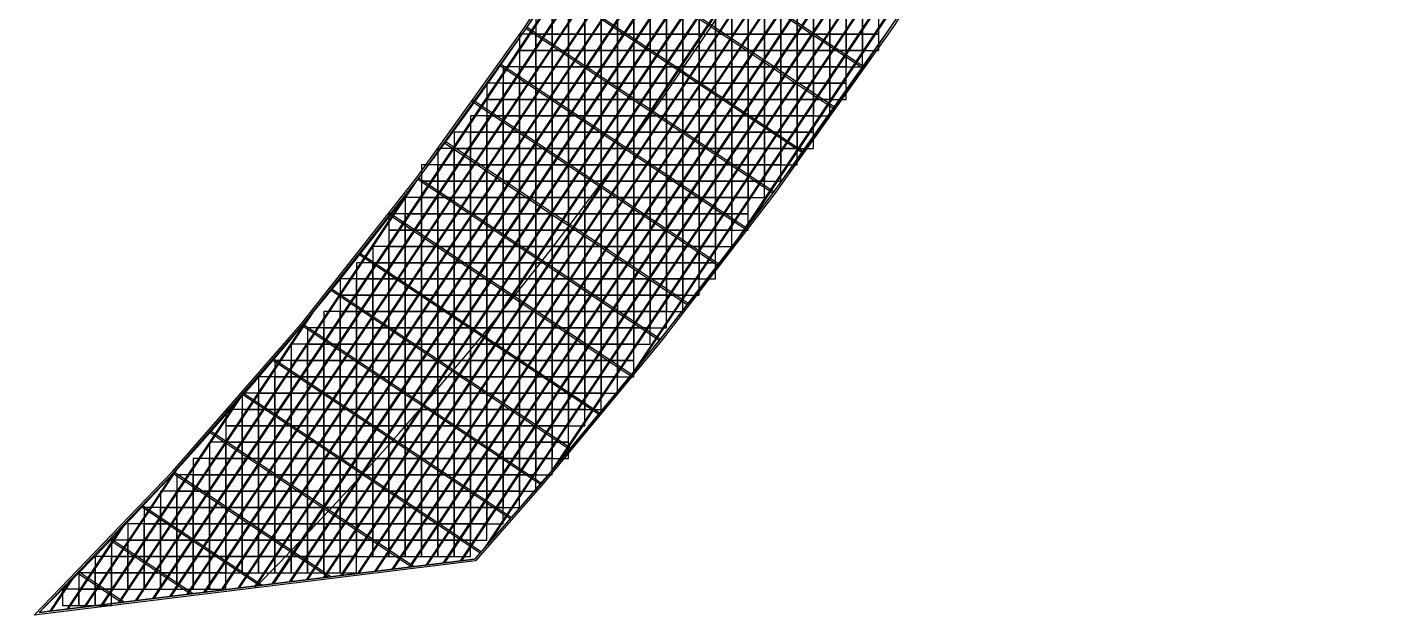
# Model space of a CAD drawing. Extents: x -31693 to 409283, y -98233 to 151957.
# Drawn here: x 99460 to 140801, y 6923 to 24936 of the extents above; entities that cross this region are included whole.
import ezdxf

# ---------------------------------------------------------------- set-up
doc = ezdxf.new("R2010")
doc.units = 0
doc.header["$LTSCALE"] = 1000
doc.header["$MEASUREMENT"] = 0
for name, color, linetype in [('500浮箱', 162, 'Continuous'), ('A-G-VISIBLE', 9, 'Continuous'), ('主龙骨', 4, 'Continuous'), ('边梁（14a槽钢', 3, 'Continuous'), ('龙骨', 10, 'Continuous')]:
    doc.layers.add(name, color=color, linetype=linetype)

# ---------------------------------------------------------------- blocks, each defined once
blk = doc.blocks.new('dasd')
at = {"layer": 'A-G-VISIBLE', "linetype": 'Continuous', "elevation": 0.95, "flags": 128}
blk.add_lwpolyline([(-132794.074, 42059.037), (-132780.745, 42060.67)], dxfattribs=at)
at = {"layer": 'A-G-VISIBLE', "linetype": 'Continuous'}
for centre, radius, start, end in [((-132879.454, 42145.346), 121.404, 314.68966, 338.95615), ((-132898.334, 42165.736), 157.69, 318.2193, 335.49083)]:
    blk.add_arc(centre, radius, start, end, dxfattribs=at)

msp = doc.modelspace()

# ---------------------------------------------------------------- linework, layer by layer
at = {"layer": '500浮箱', "elevation": 2850}
for points in [[(115045, 24716), (115545, 24716), (115545, 25216), (115045, 25216)], [(115545, 24716), (116045, 24716), (116045, 25216), (115545, 25216)], [(116045, 24716), (116545, 24716), (116545, 25216), (116045, 25216)], [(116545, 24716), (117045, 24716), (117045, 25216), (116545, 25216)], [(117045, 24716), (117545, 24716), (117545, 25216), (117045, 25216)], [(117545, 24716), (118045, 24716), (118045, 25216), (117545, 25216)], [(118045, 24716), (118545, 24716), (118545, 25216), (118045, 25216)], [(118545, 24716), (119045, 24716), (119045, 25216), (118545, 25216)], [(119045, 24716), (119545, 24716), (119545, 25216), (119045, 25216)], [(119545, 24716), (120045, 24716), (120045, 25216), (119545, 25216)], [(120045, 24716), (120545, 24716), (120545, 25216), (120045, 25216)], [(120545, 24716), (121045, 24716), (121045, 25216), (120545, 25216)], [(121045, 24716), (121545, 24716), (121545, 25216), (121045, 25216)], [(121545, 24716), (122045, 24716), (122045, 25216), (121545, 25216)], [(122045, 24716), (122545, 24716), (122545, 25216), (122045, 25216)], [(122545, 24716), (123045, 24716), (123045, 25216), (122545, 25216)], [(123045, 24716), (123545, 24716), (123545, 25216), (123045, 25216)], [(123545, 24716), (124045, 24716), (124045, 25216), (123545, 25216)], [(124045, 24716), (124545, 24716), (124545, 25216), (124045, 25216)], [(124545, 24716), (125045, 24716), (125045, 25216), (124545, 25216)], [(125045, 24716), (125545, 24716), (125545, 25216), (125045, 25216)], [(114545, 24216), (115045, 24216), (115045, 24716), (114545, 24716)], [(115045, 24216), (115545, 24216), (115545, 24716), (115045, 24716)], [(115545, 24216), (116045, 24216), (116045, 24716), (115545, 24716)], [(116045, 24216), (116545, 24216), (116545, 24716), (116045, 24716)], [(116545, 24216), (117045, 24216), (117045, 24716), (116545, 24716)], [(117045, 24216), (117545, 24216), (117545, 24716), (117045, 24716)], [(117545, 24216), (118045, 24216), (118045, 24716), (117545, 24716)], [(118045, 24216), (118545, 24216), (118545, 24716), (118045, 24716)], [(118545, 24216), (119045, 24216), (119045, 24716), (118545, 24716)], [(119045, 24216), (119545, 24216), (119545, 24716), (119045, 24716)], [(119545, 24216), (120045, 24216), (120045, 24716), (119545, 24716)], [(120045, 24216), (120545, 24216), (120545, 24716), (120045, 24716)], [(120545, 24216), (121045, 24216), (121045, 24716), (120545, 24716)], [(121045, 24216), (121545, 24216), (121545, 24716), (121045, 24716)], [(121545, 24216), (122045, 24216), (122045, 24716), (121545, 24716)], [(122045, 24216), (122545, 24216), (122545, 24716), (122045, 24716)], [(122545, 24216), (123045, 24216), (123045, 24716), (122545, 24716)], [(123045, 24216), (123545, 24216), (123545, 24716), (123045, 24716)], [(123545, 24216), (124045, 24216), (124045, 24716), (123545, 24716)], [(124045, 24216), (124545, 24216), (124545, 24716), (124045, 24716)], [(124545, 24216), (125045, 24216), (125045, 24716), (124545, 24716)], [(125045, 24216), (125545, 24216), (125545, 24716), (125045, 24716)], [(114545, 23716), (115045, 23716), (115045, 24216), (114545, 24216)], [(115045, 23716), (115545, 23716), (115545, 24216), (115045, 24216)], [(115545, 23716), (116045, 23716), (116045, 24216), (115545, 24216)], [(116045, 23716), (116545, 23716), (116545, 24216), (116045, 24216)], [(116545, 23716), (117045, 23716), (117045, 24216), (116545, 24216)], [(117045, 23716), (117545, 23716), (117545, 24216), (117045, 24216)], [(117545, 23716), (118045, 23716), (118045, 24216), (117545, 24216)], [(118045, 23716), (118545, 23716), (118545, 24216), (118045, 24216)], [(118545, 23716), (119045, 23716), (119045, 24216), (118545, 24216)], [(119045, 23716), (119545, 23716), (119545, 24216), (119045, 24216)], [(119545, 23716), (120045, 23716), (120045, 24216), (119545, 24216)], [(120045, 23716), (120545, 23716), (120545, 24216), (120045, 24216)], [(120545, 23716), (121045, 23716), (121045, 24216), (120545, 24216)], [(121045, 23716), (121545, 23716), (121545, 24216), (121045, 24216)], [(121545, 23716), (122045, 23716), (122045, 24216), (121545, 24216)], [(122045, 23716), (122545, 23716), (122545, 24216), (122045, 24216)], [(122545, 23716), (123045, 23716), (123045, 24216), (122545, 24216)], [(123045, 23716), (123545, 23716), (123545, 24216), (123045, 24216)], [(123545, 23716), (124045, 23716), (124045, 24216), (123545, 24216)], [(124045, 23716), (124545, 23716), (124545, 24216), (124045, 24216)], [(124545, 23716), (125045, 23716), (125045, 24216), (124545, 24216)], [(114045, 23216), (114545, 23216), (114545, 23716), (114045, 23716)], [(114545, 23216), (115045, 23216), (115045, 23716), (114545, 23716)], [(115045, 23216), (115545, 23216), (115545, 23716), (115045, 23716)], [(115545, 23216), (116045, 23216), (116045, 23716), (115545, 23716)], [(116045, 23216), (116545, 23216), (116545, 23716), (116045, 23716)], [(116545, 23216), (117045, 23216), (117045, 23716), (116545, 23716)], [(117045, 23216), (117545, 23216), (117545, 23716), (117045, 23716)], [(117545, 23216), (118045, 23216), (118045, 23716), (117545, 23716)], [(118045, 23216), (118545, 23216), (118545, 23716), (118045, 23716)], [(118545, 23216), (119045, 23216), (119045, 23716), (118545, 23716)], [(119045, 23216), (119545, 23216), (119545, 23716), (119045, 23716)], [(119545, 23216), (120045, 23216), (120045, 23716), (119545, 23716)], [(120045, 23216), (120545, 23216), (120545, 23716), (120045, 23716)], [(120545, 23216), (121045, 23216), (121045, 23716), (120545, 23716)], [(121045, 23216), (121545, 23216), (121545, 23716), (121045, 23716)], [(121545, 23216), (122045, 23216), (122045, 23716), (121545, 23716)], [(122045, 23216), (122545, 23216), (122545, 23716), (122045, 23716)], [(122545, 23216), (123045, 23216), (123045, 23716), (122545, 23716)], [(123045, 23216), (123545, 23216), (123545, 23716), (123045, 23716)], [(123545, 23216), (124045, 23216), (124045, 23716), (123545, 23716)], [(124045, 23216), (124545, 23216), (124545, 23716), (124045, 23716)], [(113545, 22716), (114045, 22716), (114045, 23216), (113545, 23216)], [(114045, 22716), (114545, 22716), (114545, 23216), (114045, 23216)], [(114545, 22716), (115045, 22716), (115045, 23216), (114545, 23216)], [(115045, 22716), (115545, 22716), (115545, 23216), (115045, 23216)], [(115545, 22716), (116045, 22716), (116045, 23216), (115545, 23216)], [(116045, 22716), (116545, 22716), (116545, 23216), (116045, 23216)], [(116545, 22716), (117045, 22716), (117045, 23216), (116545, 23216)], [(117045, 22716), (117545, 22716), (117545, 23216), (117045, 23216)], [(117545, 22716), (118045, 22716), (118045, 23216), (117545, 23216)], [(118045, 22716), (118545, 22716), (118545, 23216), (118045, 23216)], [(118545, 22716), (119045, 22716), (119045, 23216), (118545, 23216)], [(119045, 22716), (119545, 22716), (119545, 23216), (119045, 23216)], [(119545, 22716), (120045, 22716), (120045, 23216), (119545, 23216)], [(120045, 22716), (120545, 22716), (120545, 23216), (120045, 23216)], [(120545, 22716), (121045, 22716), (121045, 23216), (120545, 23216)], [(121045, 22716), (121545, 22716), (121545, 23216), (121045, 23216)], [(121545, 22716), (122045, 22716), (122045, 23216), (121545, 23216)], [(122045, 22716), (122545, 22716), (122545, 23216), (122045, 23216)], [(122545, 22716), (123045, 22716), (123045, 23216), (122545, 23216)], [(123045, 22716), (123545, 22716), (123545, 23216), (123045, 23216)], [(123545, 22716), (124045, 22716), (124045, 23216), (123545, 23216)], [(124045, 22716), (124545, 22716), (124545, 23216), (124045, 23216)], [(113545, 22216), (114045, 22216), (114045, 22716), (113545, 22716)], [(114045, 22216), (114545, 22216), (114545, 22716), (114045, 22716)], [(114545, 22216), (115045, 22216), (115045, 22716), (114545, 22716)], [(115045, 22216), (115545, 22216), (115545, 22716), (115045, 22716)], [(115545, 22216), (116045, 22216), (116045, 22716), (115545, 22716)], [(116045, 22216), (116545, 22216), (116545, 22716), (116045, 22716)], [(116545, 22216), (117045, 22216), (117045, 22716), (116545, 22716)], [(117045, 22216), (117545, 22216), (117545, 22716), (117045, 22716)], [(117545, 22216), (118045, 22216), (118045, 22716), (117545, 22716)], [(118045, 22216), (118545, 22216), (118545, 22716), (118045, 22716)], [(118545, 22216), (119045, 22216), (119045, 22716), (118545, 22716)], [(119045, 22216), (119545, 22216), (119545, 22716), (119045, 22716)], [(119545, 22216), (120045, 22216), (120045, 22716), (119545, 22716)], [(120045, 22216), (120545, 22216), (120545, 22716), (120045, 22716)], [(120545, 22216), (121045, 22216), (121045, 22716), (120545, 22716)], [(121045, 22216), (121545, 22216), (121545, 22716), (121045, 22716)], [(121545, 22216), (122045, 22216), (122045, 22716), (121545, 22716)], [(122045, 22216), (122545, 22216), (122545, 22716), (122045, 22716)], [(122545, 22216), (123045, 22216), (123045, 22716), (122545, 22716)], [(123045, 22216), (123545, 22216), (123545, 22716), (123045, 22716)], [(123545, 22216), (124045, 22216), (124045, 22716), (123545, 22716)], [(113045, 21716), (113545, 21716), (113545, 22216), (113045, 22216)], [(113545, 21716), (114045, 21716), (114045, 22216), (113545, 22216)], [(114045, 21716), (114545, 21716), (114545, 22216), (114045, 22216)], [(114545, 21716), (115045, 21716), (115045, 22216), (114545, 22216)], [(115045, 21716), (115545, 21716), (115545, 22216), (115045, 22216)], [(115545, 21716), (116045, 21716), (116045, 22216), (115545, 22216)], [(116045, 21716), (116545, 21716), (116545, 22216), (116045, 22216)], [(116545, 21716), (117045, 21716), (117045, 22216), (116545, 22216)], [(117045, 21716), (117545, 21716), (117545, 22216), (117045, 22216)], [(117545, 21716), (118045, 21716), (118045, 22216), (117545, 22216)], [(118045, 21716), (118545, 21716), (118545, 22216), (118045, 22216)], [(118545, 21716), (119045, 21716), (119045, 22216), (118545, 22216)], [(119045, 21716), (119545, 21716), (119545, 22216), (119045, 22216)], [(119545, 21716), (120045, 21716), (120045, 22216), (119545, 22216)], [(120045, 21716), (120545, 21716), (120545, 22216), (120045, 22216)], [(120545, 21716), (121045, 21716), (121045, 22216), (120545, 22216)], [(121045, 21716), (121545, 21716), (121545, 22216), (121045, 22216)], [(121545, 21716), (122045, 21716), (122045, 22216), (121545, 22216)], [(122045, 21716), (122545, 21716), (122545, 22216), (122045, 22216)], [(122545, 21716), (123045, 21716), (123045, 22216), (122545, 22216)], [(123045, 21716), (123545, 21716), (123545, 22216), (123045, 22216)], [(112545, 21216), (113045, 21216), (113045, 21716), (112545, 21716)], [(113045, 21216), (113545, 21216), (113545, 21716), (113045, 21716)], [(113545, 21216), (114045, 21216), (114045, 21716), (113545, 21716)], [(114045, 21216), (114545, 21216), (114545, 21716), (114045, 21716)], [(114545, 21216), (115045, 21216), (115045, 21716), (114545, 21716)], [(115045, 21216), (115545, 21216), (115545, 21716), (115045, 21716)], [(115545, 21216), (116045, 21216), (116045, 21716), (115545, 21716)], [(116045, 21216), (116545, 21216), (116545, 21716), (116045, 21716)], [(116545, 21216), (117045, 21216), (117045, 21716), (116545, 21716)], [(117045, 21216), (117545, 21216), (117545, 21716), (117045, 21716)], [(117545, 21216), (118045, 21216), (118045, 21716), (117545, 21716)], [(118045, 21216), (118545, 21216), (118545, 21716), (118045, 21716)], [(118545, 21216), (119045, 21216), (119045, 21716), (118545, 21716)], [(119045, 21216), (119545, 21216), (119545, 21716), (119045, 21716)], [(119545, 21216), (120045, 21216), (120045, 21716), (119545, 21716)], [(120045, 21216), (120545, 21216), (120545, 21716), (120045, 21716)], [(120545, 21216), (121045, 21216), (121045, 21716), (120545, 21716)], [(121045, 21216), (121545, 21216), (121545, 21716), (121045, 21716)], [(121545, 21216), (122045, 21216), (122045, 21716), (121545, 21716)], [(122045, 21216), (122545, 21216), (122545, 21716), (122045, 21716)], [(122545, 21216), (123045, 21216), (123045, 21716), (122545, 21716)], [(123045, 21216), (123545, 21216), (123545, 21716), (123045, 21716)], [(112045, 20716), (112545, 20716), (112545, 21216), (112045, 21216)], [(112545, 20716), (113045, 20716), (113045, 21216), (112545, 21216)], [(113045, 20716), (113545, 20716), (113545, 21216), (113045, 21216)], [(113545, 20716), (114045, 20716), (114045, 21216), (113545, 21216)], [(114045, 20716), (114545, 20716), (114545, 21216), (114045, 21216)], [(114545, 20716), (115045, 20716), (115045, 21216), (114545, 21216)], [(115045, 20716), (115545, 20716), (115545, 21216), (115045, 21216)], [(115545, 20716), (116045, 20716), (116045, 21216), (115545, 21216)], [(116045, 20716), (116545, 20716), (116545, 21216), (116045, 21216)], [(116545, 20716), (117045, 20716), (117045, 21216), (116545, 21216)], [(117045, 20716), (117545, 20716), (117545, 21216), (117045, 21216)], [(117545, 20716), (118045, 20716), (118045, 21216), (117545, 21216)], [(118045, 20716), (118545, 20716), (118545, 21216), (118045, 21216)], [(118545, 20716), (119045, 20716), (119045, 21216), (118545, 21216)], [(119045, 20716), (119545, 20716), (119545, 21216), (119045, 21216)], [(119545, 20716), (120045, 20716), (120045, 21216), (119545, 21216)], [(120045, 20716), (120545, 20716), (120545, 21216), (120045, 21216)], [(120545, 20716), (121045, 20716), (121045, 21216), (120545, 21216)], [(121045, 20716), (121545, 20716), (121545, 21216), (121045, 21216)], [(121545, 20716), (122045, 20716), (122045, 21216), (121545, 21216)], [(122045, 20716), (122545, 20716), (122545, 21216), (122045, 21216)], [(122545, 20716), (123045, 20716), (123045, 21216), (122545, 21216)], [(111545, 20216), (112045, 20216), (112045, 20716), (111545, 20716)], [(112045, 20216), (112545, 20216), (112545, 20716), (112045, 20716)], [(112545, 20216), (113045, 20216), (113045, 20716), (112545, 20716)], [(113045, 20216), (113545, 20216), (113545, 20716), (113045, 20716)], [(113545, 20216), (114045, 20216), (114045, 20716), (113545, 20716)], [(114045, 20216), (114545, 20216), (114545, 20716), (114045, 20716)], [(114545, 20216), (115045, 20216), (115045, 20716), (114545, 20716)], [(115045, 20216), (115545, 20216), (115545, 20716), (115045, 20716)], [(115545, 20216), (116045, 20216), (116045, 20716), (115545, 20716)], [(116045, 20216), (116545, 20216), (116545, 20716), (116045, 20716)], [(116545, 20216), (117045, 20216), (117045, 20716), (116545, 20716)], [(117045, 20216), (117545, 20216), (117545, 20716), (117045, 20716)], [(117545, 20216), (118045, 20216), (118045, 20716), (117545, 20716)], [(118045, 20216), (118545, 20216), (118545, 20716), (118045, 20716)], [(118545, 20216), (119045, 20216), (119045, 20716), (118545, 20716)], [(119045, 20216), (119545, 20216), (119545, 20716), (119045, 20716)], [(119545, 20216), (120045, 20216), (120045, 20716), (119545, 20716)], [(120045, 20216), (120545, 20216), (120545, 20716), (120045, 20716)], [(120545, 20216), (121045, 20216), (121045, 20716), (120545, 20716)], [(121045, 20216), (121545, 20216), (121545, 20716), (121045, 20716)], [(121545, 20216), (122045, 20216), (122045, 20716), (121545, 20716)], [(122045, 20216), (122545, 20216), (122545, 20716), (122045, 20716)], [(111545, 19716), (112045, 19716), (112045, 20216), (111545, 20216)], [(112045, 19716), (112545, 19716), (112545, 20216), (112045, 20216)], [(112545, 19716), (113045, 19716), (113045, 20216), (112545, 20216)], [(113045, 19716), (113545, 19716), (113545, 20216), (113045, 20216)], [(113545, 19716), (114045, 19716), (114045, 20216), (113545, 20216)], [(114045, 19716), (114545, 19716), (114545, 20216), (114045, 20216)], [(114545, 19716), (115045, 19716), (115045, 20216), (114545, 20216)], [(115045, 19716), (115545, 19716), (115545, 20216), (115045, 20216)], [(115545, 19716), (116045, 19716), (116045, 20216), (115545, 20216)], [(116045, 19716), (116545, 19716), (116545, 20216), (116045, 20216)], [(116545, 19716), (117045, 19716), (117045, 20216), (116545, 20216)], [(117045, 19716), (117545, 19716), (117545, 20216), (117045, 20216)], [(117545, 19716), (118045, 19716), (118045, 20216), (117545, 20216)], [(118045, 19716), (118545, 19716), (118545, 20216), (118045, 20216)], [(118545, 19716), (119045, 19716), (119045, 20216), (118545, 20216)], [(119045, 19716), (119545, 19716), (119545, 20216), (119045, 20216)], [(119545, 19716), (120045, 19716), (120045, 20216), (119545, 20216)], [(120045, 19716), (120545, 19716), (120545, 20216), (120045, 20216)], [(120545, 19716), (121045, 19716), (121045, 20216), (120545, 20216)], [(121045, 19716), (121545, 19716), (121545, 20216), (121045, 20216)], [(121545, 19716), (122045, 19716), (122045, 20216), (121545, 20216)], [(111045, 19216), (111545, 19216), (111545, 19716), (111045, 19716)], [(111545, 19216), (112045, 19216), (112045, 19716), (111545, 19716)], [(112045, 19216), (112545, 19216), (112545, 19716), (112045, 19716)], [(112545, 19216), (113045, 19216), (113045, 19716), (112545, 19716)], [(113045, 19216), (113545, 19216), (113545, 19716), (113045, 19716)], [(113545, 19216), (114045, 19216), (114045, 19716), (113545, 19716)], [(114045, 19216), (114545, 19216), (114545, 19716), (114045, 19716)], [(114545, 19216), (115045, 19216), (115045, 19716), (114545, 19716)], [(115045, 19216), (115545, 19216), (115545, 19716), (115045, 19716)], [(115545, 19216), (116045, 19216), (116045, 19716), (115545, 19716)], [(116045, 19216), (116545, 19216), (116545, 19716), (116045, 19716)], [(116545, 19216), (117045, 19216), (117045, 19716), (116545, 19716)], [(117045, 19216), (117545, 19216), (117545, 19716), (117045, 19716)], [(117545, 19216), (118045, 19216), (118045, 19716), (117545, 19716)], [(118045, 19216), (118545, 19216), (118545, 19716), (118045, 19716)], [(118545, 19216), (119045, 19216), (119045, 19716), (118545, 19716)], [(119045, 19216), (119545, 19216), (119545, 19716), (119045, 19716)], [(119545, 19216), (120045, 19216), (120045, 19716), (119545, 19716)], [(120045, 19216), (120545, 19216), (120545, 19716), (120045, 19716)], [(120545, 19216), (121045, 19216), (121045, 19716), (120545, 19716)], [(121045, 19216), (121545, 19216), (121545, 19716), (121045, 19716)], [(110545, 18716), (111045, 18716), (111045, 19216), (110545, 19216)], [(111045, 18716), (111545, 18716), (111545, 19216), (111045, 19216)], [(111545, 18716), (112045, 18716), (112045, 19216), (111545, 19216)], [(112045, 18716), (112545, 18716), (112545, 19216), (112045, 19216)], [(112545, 18716), (113045, 18716), (113045, 19216), (112545, 19216)], [(113045, 18716), (113545, 18716), (113545, 19216), (113045, 19216)], [(113545, 18716), (114045, 18716), (114045, 19216), (113545, 19216)], [(114045, 18716), (114545, 18716), (114545, 19216), (114045, 19216)], [(114545, 18716), (115045, 18716), (115045, 19216), (114545, 19216)], [(115045, 18716), (115545, 18716), (115545, 19216), (115045, 19216)], [(115545, 18716), (116045, 18716), (116045, 19216), (115545, 19216)], [(116045, 18716), (116545, 18716), (116545, 19216), (116045, 19216)], [(116545, 18716), (117045, 18716), (117045, 19216), (116545, 19216)], [(117045, 18716), (117545, 18716), (117545, 19216), (117045, 19216)], [(117545, 18716), (118045, 18716), (118045, 19216), (117545, 19216)], [(118045, 18716), (118545, 18716), (118545, 19216), (118045, 19216)], [(118545, 18716), (119045, 18716), (119045, 19216), (118545, 19216)], [(119045, 18716), (119545, 18716), (119545, 19216), (119045, 19216)], [(119545, 18716), (120045, 18716), (120045, 19216), (119545, 19216)], [(120045, 18716), (120545, 18716), (120545, 19216), (120045, 19216)], [(120545, 18716), (121045, 18716), (121045, 19216), (120545, 19216)], [(121045, 18716), (121545, 18716), (121545, 19216), (121045, 19216)], [(110545, 18216), (111045, 18216), (111045, 18716), (110545, 18716)], [(111045, 18216), (111545, 18216), (111545, 18716), (111045, 18716)], [(111545, 18216), (112045, 18216), (112045, 18716), (111545, 18716)], [(112045, 18216), (112545, 18216), (112545, 18716), (112045, 18716)], [(112545, 18216), (113045, 18216), (113045, 18716), (112545, 18716)], [(113045, 18216), (113545, 18216), (113545, 18716), (113045, 18716)], [(113545, 18216), (114045, 18216), (114045, 18716), (113545, 18716)], [(114045, 18216), (114545, 18216), (114545, 18716), (114045, 18716)], [(114545, 18216), (115045, 18216), (115045, 18716), (114545, 18716)], [(115045, 18216), (115545, 18216), (115545, 18716), (115045, 18716)], [(115545, 18216), (116045, 18216), (116045, 18716), (115545, 18716)], [(116045, 18216), (116545, 18216), (116545, 18716), (116045, 18716)], [(116545, 18216), (117045, 18216), (117045, 18716), (116545, 18716)], [(117045, 18216), (117545, 18216), (117545, 18716), (117045, 18716)], [(117545, 18216), (118045, 18216), (118045, 18716), (117545, 18716)], [(118045, 18216), (118545, 18216), (118545, 18716), (118045, 18716)], [(118545, 18216), (119045, 18216), (119045, 18716), (118545, 18716)], [(119045, 18216), (119545, 18216), (119545, 18716), (119045, 18716)], [(119545, 18216), (120045, 18216), (120045, 18716), (119545, 18716)], [(120045, 18216), (120545, 18216), (120545, 18716), (120045, 18716)], [(120545, 18216), (121045, 18216), (121045, 18716), (120545, 18716)], [(110045, 17716), (110545, 17716), (110545, 18216), (110045, 18216)], [(110545, 17716), (111045, 17716), (111045, 18216), (110545, 18216)], [(111045, 17716), (111545, 17716), (111545, 18216), (111045, 18216)], [(111545, 17716), (112045, 17716), (112045, 18216), (111545, 18216)], [(112045, 17716), (112545, 17716), (112545, 18216), (112045, 18216)], [(112545, 17716), (113045, 17716), (113045, 18216), (112545, 18216)], [(113045, 17716), (113545, 17716), (113545, 18216), (113045, 18216)], [(113545, 17716), (114045, 17716), (114045, 18216), (113545, 18216)], [(114045, 17716), (114545, 17716), (114545, 18216), (114045, 18216)], [(114545, 17716), (115045, 17716), (115045, 18216), (114545, 18216)], [(115045, 17716), (115545, 17716), (115545, 18216), (115045, 18216)], [(115545, 17716), (116045, 17716), (116045, 18216), (115545, 18216)], [(116045, 17716), (116545, 17716), (116545, 18216), (116045, 18216)], [(116545, 17716), (117045, 17716), (117045, 18216), (116545, 18216)], [(117045, 17716), (117545, 17716), (117545, 18216), (117045, 18216)], [(117545, 17716), (118045, 17716), (118045, 18216), (117545, 18216)], [(118045, 17716), (118545, 17716), (118545, 18216), (118045, 18216)], [(118545, 17716), (119045, 17716), (119045, 18216), (118545, 18216)], [(119045, 17716), (119545, 17716), (119545, 18216), (119045, 18216)], [(119545, 17716), (120045, 17716), (120045, 18216), (119545, 18216)], [(120045, 17716), (120545, 17716), (120545, 18216), (120045, 18216)], [(109545, 17216), (110045, 17216), (110045, 17716), (109545, 17716)], [(110045, 17216), (110545, 17216), (110545, 17716), (110045, 17716)], [(110545, 17216), (111045, 17216), (111045, 17716), (110545, 17716)], [(111045, 17216), (111545, 17216), (111545, 17716), (111045, 17716)], [(111545, 17216), (112045, 17216), (112045, 17716), (111545, 17716)], [(112045, 17216), (112545, 17216), (112545, 17716), (112045, 17716)], [(112545, 17216), (113045, 17216), (113045, 17716), (112545, 17716)], [(113045, 17216), (113545, 17216), (113545, 17716), (113045, 17716)], [(113545, 17216), (114045, 17216), (114045, 17716), (113545, 17716)], [(114045, 17216), (114545, 17216), (114545, 17716), (114045, 17716)], [(114545, 17216), (115045, 17216), (115045, 17716), (114545, 17716)], [(115045, 17216), (115545, 17216), (115545, 17716), (115045, 17716)], [(115545, 17216), (116045, 17216), (116045, 17716), (115545, 17716)], [(116045, 17216), (116545, 17216), (116545, 17716), (116045, 17716)], [(116545, 17216), (117045, 17216), (117045, 17716), (116545, 17716)], [(117045, 17216), (117545, 17216), (117545, 17716), (117045, 17716)], [(117545, 17216), (118045, 17216), (118045, 17716), (117545, 17716)], [(118045, 17216), (118545, 17216), (118545, 17716), (118045, 17716)], [(118545, 17216), (119045, 17216), (119045, 17716), (118545, 17716)], [(119045, 17216), (119545, 17216), (119545, 17716), (119045, 17716)], [(119545, 17216), (120045, 17216), (120045, 17716), (119545, 17716)], [(120045, 17216), (120545, 17216), (120545, 17716), (120045, 17716)], [(109045, 16716), (109545, 16716), (109545, 17216), (109045, 17216)], [(109545, 16716), (110045, 16716), (110045, 17216), (109545, 17216)], [(110045, 16716), (110545, 16716), (110545, 17216), (110045, 17216)], [(110545, 16716), (111045, 16716), (111045, 17216), (110545, 17216)], [(111045, 16716), (111545, 16716), (111545, 17216), (111045, 17216)], [(111545, 16716), (112045, 16716), (112045, 17216), (111545, 17216)], [(112045, 16716), (112545, 16716), (112545, 17216), (112045, 17216)], [(112545, 16716), (113045, 16716), (113045, 17216), (112545, 17216)], [(113045, 16716), (113545, 16716), (113545, 17216), (113045, 17216)], [(113545, 16716), (114045, 16716), (114045, 17216), (113545, 17216)], [(114045, 16716), (114545, 16716), (114545, 17216), (114045, 17216)], [(114545, 16716), (115045, 16716), (115045, 17216), (114545, 17216)], [(115045, 16716), (115545, 16716), (115545, 17216), (115045, 17216)], [(115545, 16716), (116045, 16716), (116045, 17216), (115545, 17216)], [(116045, 16716), (116545, 16716), (116545, 17216), (116045, 17216)], [(116545, 16716), (117045, 16716), (117045, 17216), (116545, 17216)], [(117045, 16716), (117545, 16716), (117545, 17216), (117045, 17216)], [(117545, 16716), (118045, 16716), (118045, 17216), (117545, 17216)], [(118045, 16716), (118545, 16716), (118545, 17216), (118045, 17216)], [(118545, 16716), (119045, 16716), (119045, 17216), (118545, 17216)], [(119045, 16716), (119545, 16716), (119545, 17216), (119045, 17216)], [(119545, 16716), (120045, 16716), (120045, 17216), (119545, 17216)], [(109045, 16216), (109545, 16216), (109545, 16716), (109045, 16716)], [(109545, 16216), (110045, 16216), (110045, 16716), (109545, 16716)], [(110045, 16216), (110545, 16216), (110545, 16716), (110045, 16716)], [(110545, 16216), (111045, 16216), (111045, 16716), (110545, 16716)], [(111045, 16216), (111545, 16216), (111545, 16716), (111045, 16716)], [(111545, 16216), (112045, 16216), (112045, 16716), (111545, 16716)], [(112045, 16216), (112545, 16216), (112545, 16716), (112045, 16716)], [(112545, 16216), (113045, 16216), (113045, 16716), (112545, 16716)], [(113045, 16216), (113545, 16216), (113545, 16716), (113045, 16716)], [(113545, 16216), (114045, 16216), (114045, 16716), (113545, 16716)], [(114045, 16216), (114545, 16216), (114545, 16716), (114045, 16716)], [(114545, 16216), (115045, 16216), (115045, 16716), (114545, 16716)], [(115045, 16216), (115545, 16216), (115545, 16716), (115045, 16716)], [(115545, 16216), (116045, 16216), (116045, 16716), (115545, 16716)], [(116045, 16216), (116545, 16216), (116545, 16716), (116045, 16716)], [(116545, 16216), (117045, 16216), (117045, 16716), (116545, 16716)], [(117045, 16216), (117545, 16216), (117545, 16716), (117045, 16716)], [(117545, 16216), (118045, 16216), (118045, 16716), (117545, 16716)], [(118045, 16216), (118545, 16216), (118545, 16716), (118045, 16716)], [(118545, 16216), (119045, 16216), (119045, 16716), (118545, 16716)], [(119045, 16216), (119545, 16216), (119545, 16716), (119045, 16716)], [(108545, 15716), (109045, 15716), (109045, 16216), (108545, 16216)], [(109045, 15716), (109545, 15716), (109545, 16216), (109045, 16216)], [(109545, 15716), (110045, 15716), (110045, 16216), (109545, 16216)], [(110045, 15716), (110545, 15716), (110545, 16216), (110045, 16216)], [(110545, 15716), (111045, 15716), (111045, 16216), (110545, 16216)], [(111045, 15716), (111545, 15716), (111545, 16216), (111045, 16216)], [(111545, 15716), (112045, 15716), (112045, 16216), (111545, 16216)], [(112045, 15716), (112545, 15716), (112545, 16216), (112045, 16216)], [(112545, 15716), (113045, 15716), (113045, 16216), (112545, 16216)], [(113045, 15716), (113545, 15716), (113545, 16216), (113045, 16216)], [(113545, 15716), (114045, 15716), (114045, 16216), (113545, 16216)], [(114045, 15716), (114545, 15716), (114545, 16216), (114045, 16216)], [(114545, 15716), (115045, 15716), (115045, 16216), (114545, 16216)], [(115045, 15716), (115545, 15716), (115545, 16216), (115045, 16216)], [(115545, 15716), (116045, 15716), (116045, 16216), (115545, 16216)], [(116045, 15716), (116545, 15716), (116545, 16216), (116045, 16216)], [(116545, 15716), (117045, 15716), (117045, 16216), (116545, 16216)], [(117045, 15716), (117545, 15716), (117545, 16216), (117045, 16216)], [(117545, 15716), (118045, 15716), (118045, 16216), (117545, 16216)], [(118045, 15716), (118545, 15716), (118545, 16216), (118045, 16216)], [(118545, 15716), (119045, 15716), (119045, 16216), (118545, 16216)], [(108045, 15216), (108545, 15216), (108545, 15716), (108045, 15716)], [(108545, 15216), (109045, 15216), (109045, 15716), (108545, 15716)], [(109045, 15216), (109545, 15216), (109545, 15716), (109045, 15716)], [(109545, 15216), (110045, 15216), (110045, 15716), (109545, 15716)], [(110045, 15216), (110545, 15216), (110545, 15716), (110045, 15716)], [(110545, 15216), (111045, 15216), (111045, 15716), (110545, 15716)], [(111045, 15216), (111545, 15216), (111545, 15716), (111045, 15716)], [(111545, 15216), (112045, 15216), (112045, 15716), (111545, 15716)], [(112045, 15216), (112545, 15216), (112545, 15716), (112045, 15716)], [(112545, 15216), (113045, 15216), (113045, 15716), (112545, 15716)], [(113045, 15216), (113545, 15216), (113545, 15716), (113045, 15716)], [(113545, 15216), (114045, 15216), (114045, 15716), (113545, 15716)], [(114045, 15216), (114545, 15216), (114545, 15716), (114045, 15716)], [(114545, 15216), (115045, 15216), (115045, 15716), (114545, 15716)], [(115045, 15216), (115545, 15216), (115545, 15716), (115045, 15716)], [(115545, 15216), (116045, 15216), (116045, 15716), (115545, 15716)], [(116045, 15216), (116545, 15216), (116545, 15716), (116045, 15716)], [(116545, 15216), (117045, 15216), (117045, 15716), (116545, 15716)], [(117045, 15216), (117545, 15216), (117545, 15716), (117045, 15716)], [(117545, 15216), (118045, 15216), (118045, 15716), (117545, 15716)], [(118045, 15216), (118545, 15216), (118545, 15716), (118045, 15716)], [(107545, 14716), (108045, 14716), (108045, 15216), (107545, 15216)], [(108045, 14716), (108545, 14716), (108545, 15216), (108045, 15216)], [(108545, 14716), (109045, 14716), (109045, 15216), (108545, 15216)], [(109045, 14716), (109545, 14716), (109545, 15216), (109045, 15216)], [(109545, 14716), (110045, 14716), (110045, 15216), (109545, 15216)], [(110045, 14716), (110545, 14716), (110545, 15216), (110045, 15216)], [(110545, 14716), (111045, 14716), (111045, 15216), (110545, 15216)], [(111045, 14716), (111545, 14716), (111545, 15216), (111045, 15216)], [(111545, 14716), (112045, 14716), (112045, 15216), (111545, 15216)], [(112045, 14716), (112545, 14716), (112545, 15216), (112045, 15216)], [(112545, 14716), (113045, 14716), (113045, 15216), (112545, 15216)], [(113045, 14716), (113545, 14716), (113545, 15216), (113045, 15216)], [(113545, 14716), (114045, 14716), (114045, 15216), (113545, 15216)], [(114045, 14716), (114545, 14716), (114545, 15216), (114045, 15216)], [(114545, 14716), (115045, 14716), (115045, 15216), (114545, 15216)], [(115045, 14716), (115545, 14716), (115545, 15216), (115045, 15216)], [(115545, 14716), (116045, 14716), (116045, 15216), (115545, 15216)], [(116045, 14716), (116545, 14716), (116545, 15216), (116045, 15216)], [(116545, 14716), (117045, 14716), (117045, 15216), (116545, 15216)], [(117045, 14716), (117545, 14716), (117545, 15216), (117045, 15216)], [(117545, 14716), (118045, 14716), (118045, 15216), (117545, 15216)], [(107045, 14216), (107545, 14216), (107545, 14716), (107045, 14716)], [(107545, 14216), (108045, 14216), (108045, 14716), (107545, 14716)], [(108045, 14216), (108545, 14216), (108545, 14716), (108045, 14716)], [(108545, 14216), (109045, 14216), (109045, 14716), (108545, 14716)], [(109045, 14216), (109545, 14216), (109545, 14716), (109045, 14716)], [(109545, 14216), (110045, 14216), (110045, 14716), (109545, 14716)], [(110045, 14216), (110545, 14216), (110545, 14716), (110045, 14716)], [(110545, 14216), (111045, 14216), (111045, 14716), (110545, 14716)], [(111045, 14216), (111545, 14216), (111545, 14716), (111045, 14716)], [(111545, 14216), (112045, 14216), (112045, 14716), (111545, 14716)], [(112045, 14216), (112545, 14216), (112545, 14716), (112045, 14716)], [(112545, 14216), (113045, 14216), (113045, 14716), (112545, 14716)], [(113045, 14216), (113545, 14216), (113545, 14716), (113045, 14716)], [(113545, 14216), (114045, 14216), (114045, 14716), (113545, 14716)], [(114045, 14216), (114545, 14216), (114545, 14716), (114045, 14716)], [(114545, 14216), (115045, 14216), (115045, 14716), (114545, 14716)], [(115045, 14216), (115545, 14216), (115545, 14716), (115045, 14716)], [(115545, 14216), (116045, 14216), (116045, 14716), (115545, 14716)], [(116045, 14216), (116545, 14216), (116545, 14716), (116045, 14716)], [(116545, 14216), (117045, 14216), (117045, 14716), (116545, 14716)], [(117045, 14216), (117545, 14216), (117545, 14716), (117045, 14716)], [(117545, 14216), (118045, 14216), (118045, 14716), (117545, 14716)], [(106545, 13716), (107045, 13716), (107045, 14216), (106545, 14216)], [(107045, 13716), (107545, 13716), (107545, 14216), (107045, 14216)], [(107545, 13716), (108045, 13716), (108045, 14216), (107545, 14216)], [(108045, 13716), (108545, 13716), (108545, 14216), (108045, 14216)], [(108545, 13716), (109045, 13716), (109045, 14216), (108545, 14216)], [(109045, 13716), (109545, 13716), (109545, 14216), (109045, 14216)], [(109545, 13716), (110045, 13716), (110045, 14216), (109545, 14216)], [(110045, 13716), (110545, 13716), (110545, 14216), (110045, 14216)], [(110545, 13716), (111045, 13716), (111045, 14216), (110545, 14216)], [(111045, 13716), (111545, 13716), (111545, 14216), (111045, 14216)], [(111545, 13716), (112045, 13716), (112045, 14216), (111545, 14216)], [(112045, 13716), (112545, 13716), (112545, 14216), (112045, 14216)], [(112545, 13716), (113045, 13716), (113045, 14216), (112545, 14216)], [(113045, 13716), (113545, 13716), (113545, 14216), (113045, 14216)], [(113545, 13716), (114045, 13716), (114045, 14216), (113545, 14216)], [(114045, 13716), (114545, 13716), (114545, 14216), (114045, 14216)], [(114545, 13716), (115045, 13716), (115045, 14216), (114545, 14216)], [(115045, 13716), (115545, 13716), (115545, 14216), (115045, 14216)], [(115545, 13716), (116045, 13716), (116045, 14216), (115545, 14216)], [(116045, 13716), (116545, 13716), (116545, 14216), (116045, 14216)], [(116545, 13716), (117045, 13716), (117045, 14216), (116545, 14216)], [(117045, 13716), (117545, 13716), (117545, 14216), (117045, 14216)], [(106045, 13216), (106545, 13216), (106545, 13716), (106045, 13716)], [(106545, 13216), (107045, 13216), (107045, 13716), (106545, 13716)], [(107045, 13216), (107545, 13216), (107545, 13716), (107045, 13716)], [(107545, 13216), (108045, 13216), (108045, 13716), (107545, 13716)], [(108045, 13216), (108545, 13216), (108545, 13716), (108045, 13716)], [(108545, 13216), (109045, 13216), (109045, 13716), (108545, 13716)], [(109045, 13216), (109545, 13216), (109545, 13716), (109045, 13716)], [(109545, 13216), (110045, 13216), (110045, 13716), (109545, 13716)], [(110045, 13216), (110545, 13216), (110545, 13716), (110045, 13716)], [(110545, 13216), (111045, 13216), (111045, 13716), (110545, 13716)], [(111045, 13216), (111545, 13216), (111545, 13716), (111045, 13716)], [(111545, 13216), (112045, 13216), (112045, 13716), (111545, 13716)], [(112045, 13216), (112545, 13216), (112545, 13716), (112045, 13716)], [(112545, 13216), (113045, 13216), (113045, 13716), (112545, 13716)], [(113045, 13216), (113545, 13216), (113545, 13716), (113045, 13716)], [(113545, 13216), (114045, 13216), (114045, 13716), (113545, 13716)], [(114045, 13216), (114545, 13216), (114545, 13716), (114045, 13716)], [(114545, 13216), (115045, 13216), (115045, 13716), (114545, 13716)], [(115045, 13216), (115545, 13216), (115545, 13716), (115045, 13716)], [(115545, 13216), (116045, 13216), (116045, 13716), (115545, 13716)], [(116045, 13216), (116545, 13216), (116545, 13716), (116045, 13716)], [(116545, 13216), (117045, 13216), (117045, 13716), (116545, 13716)], [(105545, 12716), (106045, 12716), (106045, 13216), (105545, 13216)], [(106045, 12716), (106545, 12716), (106545, 13216), (106045, 13216)], [(106545, 12716), (107045, 12716), (107045, 13216), (106545, 13216)], [(107045, 12716), (107545, 12716), (107545, 13216), (107045, 13216)], [(107545, 12716), (108045, 12716), (108045, 13216), (107545, 13216)], [(108045, 12716), (108545, 12716), (108545, 13216), (108045, 13216)], [(108545, 12716), (109045, 12716), (109045, 13216), (108545, 13216)], [(109045, 12716), (109545, 12716), (109545, 13216), (109045, 13216)], [(109545, 12716), (110045, 12716), (110045, 13216), (109545, 13216)], [(110045, 12716), (110545, 12716), (110545, 13216), (110045, 13216)], [(110545, 12716), (111045, 12716), (111045, 13216), (110545, 13216)], [(111045, 12716), (111545, 12716), (111545, 13216), (111045, 13216)], [(111545, 12716), (112045, 12716), (112045, 13216), (111545, 13216)], [(112045, 12716), (112545, 12716), (112545, 13216), (112045, 13216)], [(112545, 12716), (113045, 12716), (113045, 13216), (112545, 13216)], [(113045, 12716), (113545, 12716), (113545, 13216), (113045, 13216)], [(113545, 12716), (114045, 12716), (114045, 13216), (113545, 13216)], [(114045, 12716), (114545, 12716), (114545, 13216), (114045, 13216)], [(114545, 12716), (115045, 12716), (115045, 13216), (114545, 13216)], [(115045, 12716), (115545, 12716), (115545, 13216), (115045, 13216)], [(115545, 12716), (116045, 12716), (116045, 13216), (115545, 13216)], [(116045, 12716), (116545, 12716), (116545, 13216), (116045, 13216)], [(105545, 12216), (106045, 12216), (106045, 12716), (105545, 12716)], [(106045, 12216), (106545, 12216), (106545, 12716), (106045, 12716)], [(106545, 12216), (107045, 12216), (107045, 12716), (106545, 12716)], [(107045, 12216), (107545, 12216), (107545, 12716), (107045, 12716)], [(107545, 12216), (108045, 12216), (108045, 12716), (107545, 12716)], [(108045, 12216), (108545, 12216), (108545, 12716), (108045, 12716)], [(108545, 12216), (109045, 12216), (109045, 12716), (108545, 12716)], [(109045, 12216), (109545, 12216), (109545, 12716), (109045, 12716)], [(109545, 12216), (110045, 12216), (110045, 12716), (109545, 12716)], [(110045, 12216), (110545, 12216), (110545, 12716), (110045, 12716)], [(110545, 12216), (111045, 12216), (111045, 12716), (110545, 12716)], [(111045, 12216), (111545, 12216), (111545, 12716), (111045, 12716)], [(111545, 12216), (112045, 12216), (112045, 12716), (111545, 12716)], [(112045, 12216), (112545, 12216), (112545, 12716), (112045, 12716)], [(112545, 12216), (113045, 12216), (113045, 12716), (112545, 12716)], [(113045, 12216), (113545, 12216), (113545, 12716), (113045, 12716)], [(113545, 12216), (114045, 12216), (114045, 12716), (113545, 12716)], [(114045, 12216), (114545, 12216), (114545, 12716), (114045, 12716)], [(114545, 12216), (115045, 12216), (115045, 12716), (114545, 12716)], [(115045, 12216), (115545, 12216), (115545, 12716), (115045, 12716)], [(115545, 12216), (116045, 12216), (116045, 12716), (115545, 12716)], [(105045, 11716), (105545, 11716), (105545, 12216), (105045, 12216)], [(105545, 11716), (106045, 11716), (106045, 12216), (105545, 12216)], [(106045, 11716), (106545, 11716), (106545, 12216), (106045, 12216)], [(106545, 11716), (107045, 11716), (107045, 12216), (106545, 12216)], [(107045, 11716), (107545, 11716), (107545, 12216), (107045, 12216)], [(107545, 11716), (108045, 11716), (108045, 12216), (107545, 12216)], [(108045, 11716), (108545, 11716), (108545, 12216), (108045, 12216)], [(108545, 11716), (109045, 11716), (109045, 12216), (108545, 12216)], [(109045, 11716), (109545, 11716), (109545, 12216), (109045, 12216)], [(109545, 11716), (110045, 11716), (110045, 12216), (109545, 12216)], [(110045, 11716), (110545, 11716), (110545, 12216), (110045, 12216)], [(110545, 11716), (111045, 11716), (111045, 12216), (110545, 12216)], [(111045, 11716), (111545, 11716), (111545, 12216), (111045, 12216)], [(111545, 11716), (112045, 11716), (112045, 12216), (111545, 12216)], [(112045, 11716), (112545, 11716), (112545, 12216), (112045, 12216)], [(112545, 11716), (113045, 11716), (113045, 12216), (112545, 12216)], [(113045, 11716), (113545, 11716), (113545, 12216), (113045, 12216)], [(113545, 11716), (114045, 11716), (114045, 12216), (113545, 12216)], [(114045, 11716), (114545, 11716), (114545, 12216), (114045, 12216)], [(114545, 11716), (115045, 11716), (115045, 12216), (114545, 12216)], [(115045, 11716), (115545, 11716), (115545, 12216), (115045, 12216)], [(115545, 11716), (116045, 11716), (116045, 12216), (115545, 12216)], [(104545, 11216), (105045, 11216), (105045, 11716), (104545, 11716)], [(105045, 11216), (105545, 11216), (105545, 11716), (105045, 11716)], [(105545, 11216), (106045, 11216), (106045, 11716), (105545, 11716)], [(106045, 11216), (106545, 11216), (106545, 11716), (106045, 11716)], [(106545, 11216), (107045, 11216), (107045, 11716), (106545, 11716)], [(107045, 11216), (107545, 11216), (107545, 11716), (107045, 11716)], [(107545, 11216), (108045, 11216), (108045, 11716), (107545, 11716)], [(108045, 11216), (108545, 11216), (108545, 11716), (108045, 11716)], [(108545, 11216), (109045, 11216), (109045, 11716), (108545, 11716)], [(109045, 11216), (109545, 11216), (109545, 11716), (109045, 11716)], [(109545, 11216), (110045, 11216), (110045, 11716), (109545, 11716)], [(110045, 11216), (110545, 11216), (110545, 11716), (110045, 11716)], [(110545, 11216), (111045, 11216), (111045, 11716), (110545, 11716)], [(111045, 11216), (111545, 11216), (111545, 11716), (111045, 11716)], [(111545, 11216), (112045, 11216), (112045, 11716), (111545, 11716)], [(112045, 11216), (112545, 11216), (112545, 11716), (112045, 11716)], [(112545, 11216), (113045, 11216), (113045, 11716), (112545, 11716)], [(113045, 11216), (113545, 11216), (113545, 11716), (113045, 11716)], [(113545, 11216), (114045, 11216), (114045, 11716), (113545, 11716)], [(114045, 11216), (114545, 11216), (114545, 11716), (114045, 11716)], [(114545, 11216), (115045, 11216), (115045, 11716), (114545, 11716)], [(115045, 11216), (115545, 11216), (115545, 11716), (115045, 11716)], [(104045, 10716), (104545, 10716), (104545, 11216), (104045, 11216)], [(104545, 10716), (105045, 10716), (105045, 11216), (104545, 11216)], [(105045, 10716), (105545, 10716), (105545, 11216), (105045, 11216)], [(105545, 10716), (106045, 10716), (106045, 11216), (105545, 11216)], [(106045, 10716), (106545, 10716), (106545, 11216), (106045, 11216)], [(106545, 10716), (107045, 10716), (107045, 11216), (106545, 11216)], [(107045, 10716), (107545, 10716), (107545, 11216), (107045, 11216)], [(107545, 10716), (108045, 10716), (108045, 11216), (107545, 11216)], [(108045, 10716), (108545, 10716), (108545, 11216), (108045, 11216)], [(108545, 10716), (109045, 10716), (109045, 11216), (108545, 11216)], [(109045, 10716), (109545, 10716), (109545, 11216), (109045, 11216)], [(109545, 10716), (110045, 10716), (110045, 11216), (109545, 11216)], [(110045, 10716), (110545, 10716), (110545, 11216), (110045, 11216)], [(110545, 10716), (111045, 10716), (111045, 11216), (110545, 11216)], [(111045, 10716), (111545, 10716), (111545, 11216), (111045, 11216)], [(111545, 10716), (112045, 10716), (112045, 11216), (111545, 11216)], [(112045, 10716), (112545, 10716), (112545, 11216), (112045, 11216)], [(112545, 10716), (113045, 10716), (113045, 11216), (112545, 11216)], [(113045, 10716), (113545, 10716), (113545, 11216), (113045, 11216)], [(113545, 10716), (114045, 10716), (114045, 11216), (113545, 11216)], [(114045, 10716), (114545, 10716), (114545, 11216), (114045, 11216)], [(114545, 10716), (115045, 10716), (115045, 11216), (114545, 11216)], [(103545, 10216), (104045, 10216), (104045, 10716), (103545, 10716)], [(104045, 10216), (104545, 10216), (104545, 10716), (104045, 10716)], [(104545, 10216), (105045, 10216), (105045, 10716), (104545, 10716)], [(105045, 10216), (105545, 10216), (105545, 10716), (105045, 10716)], [(105545, 10216), (106045, 10216), (106045, 10716), (105545, 10716)], [(106045, 10216), (106545, 10216), (106545, 10716), (106045, 10716)], [(106545, 10216), (107045, 10216), (107045, 10716), (106545, 10716)], [(107045, 10216), (107545, 10216), (107545, 10716), (107045, 10716)], [(107545, 10216), (108045, 10216), (108045, 10716), (107545, 10716)], [(108045, 10216), (108545, 10216), (108545, 10716), (108045, 10716)], [(108545, 10216), (109045, 10216), (109045, 10716), (108545, 10716)], [(109045, 10216), (109545, 10216), (109545, 10716), (109045, 10716)], [(109545, 10216), (110045, 10216), (110045, 10716), (109545, 10716)], [(110045, 10216), (110545, 10216), (110545, 10716), (110045, 10716)], [(110545, 10216), (111045, 10216), (111045, 10716), (110545, 10716)], [(111045, 10216), (111545, 10216), (111545, 10716), (111045, 10716)], [(111545, 10216), (112045, 10216), (112045, 10716), (111545, 10716)], [(112045, 10216), (112545, 10216), (112545, 10716), (112045, 10716)], [(112545, 10216), (113045, 10216), (113045, 10716), (112545, 10716)], [(113045, 10216), (113545, 10216), (113545, 10716), (113045, 10716)], [(113545, 10216), (114045, 10216), (114045, 10716), (113545, 10716)], [(114045, 10216), (114545, 10216), (114545, 10716), (114045, 10716)], [(103045, 9716), (103545, 9716), (103545, 10216), (103045, 10216)], [(103545, 9716), (104045, 9716), (104045, 10216), (103545, 10216)], [(104045, 9716), (104545, 9716), (104545, 10216), (104045, 10216)], [(104545, 9716), (105045, 9716), (105045, 10216), (104545, 10216)], [(105045, 9716), (105545, 9716), (105545, 10216), (105045, 10216)], [(105545, 9716), (106045, 9716), (106045, 10216), (105545, 10216)], [(106045, 9716), (106545, 9716), (106545, 10216), (106045, 10216)], [(106545, 9716), (107045, 9716), (107045, 10216), (106545, 10216)], [(107045, 9716), (107545, 9716), (107545, 10216), (107045, 10216)], [(107545, 9716), (108045, 9716), (108045, 10216), (107545, 10216)], [(108045, 9716), (108545, 9716), (108545, 10216), (108045, 10216)], [(108545, 9716), (109045, 9716), (109045, 10216), (108545, 10216)], [(109045, 9716), (109545, 9716), (109545, 10216), (109045, 10216)], [(109545, 9716), (110045, 9716), (110045, 10216), (109545, 10216)], [(110045, 9716), (110545, 9716), (110545, 10216), (110045, 10216)], [(110545, 9716), (111045, 9716), (111045, 10216), (110545, 10216)], [(111045, 9716), (111545, 9716), (111545, 10216), (111045, 10216)], [(111545, 9716), (112045, 9716), (112045, 10216), (111545, 10216)], [(112045, 9716), (112545, 9716), (112545, 10216), (112045, 10216)], [(112545, 9716), (113045, 9716), (113045, 10216), (112545, 10216)], [(113045, 9716), (113545, 9716), (113545, 10216), (113045, 10216)], [(113545, 9716), (114045, 9716), (114045, 10216), (113545, 10216)], [(102545, 9216), (103045, 9216), (103045, 9716), (102545, 9716)], [(103045, 9216), (103545, 9216), (103545, 9716), (103045, 9716)], [(103545, 9216), (104045, 9216), (104045, 9716), (103545, 9716)], [(104045, 9216), (104545, 9216), (104545, 9716), (104045, 9716)], [(104545, 9216), (105045, 9216), (105045, 9716), (104545, 9716)], [(105045, 9216), (105545, 9216), (105545, 9716), (105045, 9716)], [(105545, 9216), (106045, 9216), (106045, 9716), (105545, 9716)], [(106045, 9216), (106545, 9216), (106545, 9716), (106045, 9716)], [(106545, 9216), (107045, 9216), (107045, 9716), (106545, 9716)], [(107045, 9216), (107545, 9216), (107545, 9716), (107045, 9716)], [(107545, 9216), (108045, 9216), (108045, 9716), (107545, 9716)], [(108045, 9216), (108545, 9216), (108545, 9716), (108045, 9716)], [(108545, 9216), (109045, 9216), (109045, 9716), (108545, 9716)], [(109045, 9216), (109545, 9216), (109545, 9716), (109045, 9716)], [(109545, 9216), (110045, 9216), (110045, 9716), (109545, 9716)], [(110045, 9216), (110545, 9216), (110545, 9716), (110045, 9716)], [(110545, 9216), (111045, 9216), (111045, 9716), (110545, 9716)], [(111045, 9216), (111545, 9216), (111545, 9716), (111045, 9716)], [(111545, 9216), (112045, 9216), (112045, 9716), (111545, 9716)], [(112045, 9216), (112545, 9216), (112545, 9716), (112045, 9716)], [(112545, 9216), (113045, 9216), (113045, 9716), (112545, 9716)], [(113045, 9216), (113545, 9216), (113545, 9716), (113045, 9716)], [(102045, 8716), (102545, 8716), (102545, 9216), (102045, 9216)], [(102545, 8716), (103045, 8716), (103045, 9216), (102545, 9216)], [(103045, 8716), (103545, 8716), (103545, 9216), (103045, 9216)], [(103545, 8716), (104045, 8716), (104045, 9216), (103545, 9216)], [(104045, 8716), (104545, 8716), (104545, 9216), (104045, 9216)], [(104545, 8716), (105045, 8716), (105045, 9216), (104545, 9216)], [(105045, 8716), (105545, 8716), (105545, 9216), (105045, 9216)], [(105545, 8716), (106045, 8716), (106045, 9216), (105545, 9216)], [(106045, 8716), (106545, 8716), (106545, 9216), (106045, 9216)], [(106545, 8716), (107045, 8716), (107045, 9216), (106545, 9216)], [(107045, 8716), (107545, 8716), (107545, 9216), (107045, 9216)], [(107545, 8716), (108045, 8716), (108045, 9216), (107545, 9216)], [(108045, 8716), (108545, 8716), (108545, 9216), (108045, 9216)], [(108545, 8716), (109045, 8716), (109045, 9216), (108545, 9216)], [(109045, 8716), (109545, 8716), (109545, 9216), (109045, 9216)], [(109545, 8716), (110045, 8716), (110045, 9216), (109545, 9216)], [(110045, 8716), (110545, 8716), (110545, 9216), (110045, 9216)], [(110545, 8716), (111045, 8716), (111045, 9216), (110545, 9216)], [(111045, 8716), (111545, 8716), (111545, 9216), (111045, 9216)], [(111545, 8716), (112045, 8716), (112045, 9216), (111545, 9216)], [(112045, 8716), (112545, 8716), (112545, 9216), (112045, 9216)], [(112545, 8716), (113045, 8716), (113045, 9216), (112545, 9216)], [(101545, 8216), (102045, 8216), (102045, 8716), (101545, 8716)], [(102045, 8216), (102545, 8216), (102545, 8716), (102045, 8716)], [(102545, 8216), (103045, 8216), (103045, 8716), (102545, 8716)], [(103045, 8216), (103545, 8216), (103545, 8716), (103045, 8716)], [(103545, 8216), (104045, 8216), (104045, 8716), (103545, 8716)], [(104045, 8216), (104545, 8216), (104545, 8716), (104045, 8716)], [(104545, 8216), (105045, 8216), (105045, 8716), (104545, 8716)], [(105045, 8216), (105545, 8216), (105545, 8716), (105045, 8716)], [(105545, 8216), (106045, 8216), (106045, 8716), (105545, 8716)], [(106045, 8216), (106545, 8216), (106545, 8716), (106045, 8716)], [(106545, 8216), (107045, 8216), (107045, 8716), (106545, 8716)], [(107045, 8216), (107545, 8216), (107545, 8716), (107045, 8716)], [(107545, 8216), (108045, 8216), (108045, 8716), (107545, 8716)], [(108045, 8216), (108545, 8216), (108545, 8716), (108045, 8716)], [(108545, 8216), (109045, 8216), (109045, 8716), (108545, 8716)], [(109045, 8216), (109545, 8216), (109545, 8716), (109045, 8716)], [(101045, 7716), (101545, 7716), (101545, 8216), (101045, 8216)], [(101545, 7716), (102045, 7716), (102045, 8216), (101545, 8216)], [(102045, 7716), (102545, 7716), (102545, 8216), (102045, 8216)], [(102545, 7716), (103045, 7716), (103045, 8216), (102545, 8216)], [(103045, 7716), (103545, 7716), (103545, 8216), (103045, 8216)], [(103545, 7716), (104045, 7716), (104045, 8216), (103545, 8216)], [(104045, 7716), (104545, 7716), (104545, 8216), (104045, 8216)], [(104545, 7716), (105045, 7716), (105045, 8216), (104545, 8216)], [(105045, 7716), (105545, 7716), (105545, 8216), (105045, 8216)], [(100545, 7216), (101045, 7216), (101045, 7716), (100545, 7716)], [(101045, 7216), (101545, 7216), (101545, 7716), (101045, 7716)], [(101545, 7216), (102045, 7216), (102045, 7716), (101545, 7716)]]:
    msp.add_lwpolyline(points, close=True, dxfattribs=at)
at = {"layer": '主龙骨', "elevation": 2850}
for points in [[(125057, 23734), (117345, 28866), (117321, 28830), (125032, 23698)], [(124173, 22489), (116550, 27576), (116526, 27540), (124148, 22454)], [(123209, 21132), (115557, 26234), (115533, 26198), (123184, 21097)], [(122326, 19887), (114771, 24929), (114747, 24893), (122300, 19853)], [(121478, 18786), (113982, 23786), (113958, 23750), (121452, 18752)], [(120631, 17684), (113103, 22701), (113079, 22665), (120604, 17650)], [(119698, 16472), (112283, 21417), (112260, 21381), (119672, 16438)], [(118851, 15371), (111457, 20305), (111433, 20269), (118824, 15337)], [(117963, 14296), (110557, 19234), (110533, 19198), (117935, 14263)], [(116985, 13114), (109641, 18009), (109617, 17973), (116958, 13081)], [(116097, 12040), (108779, 16919), (108756, 16883), (116069, 12007)], [(115209, 10966), (107914, 15825), (107891, 15789), (115180, 10933)], [(114287, 9913), (106998, 14772), (106974, 14737), (114258, 9881)], [(113365, 8861), (106079, 13719), (106055, 13683), (113337, 8829)], [(111299, 8405), (105069, 12561), (105045, 12525), (111234, 8397)], [(108765, 8095), (103966, 11296), (103942, 11260), (108700, 8087)], [(106653, 7836), (102989, 10281), (102965, 10245), (106588, 7828)], [(104541, 7577), (102057, 9234), (102033, 9198), (104476, 7569)], [(102432, 7319), (101059, 8234), (101035, 8198), (102366, 7311)]]:
    msp.add_lwpolyline(points, dxfattribs=at)
at = {"layer": '边梁（14a槽钢', "elevation": 2850}
for points in [[(129142, 29767), (125973, 24923), (122358, 19834), (118879, 15313), (115235, 10908), (113195, 8579), (99681, 6923), (103917, 11323), (107845, 15827), (111401, 20326), (114695, 24920), (118091, 30184)], [(125925, 24956), (122312, 19868), (118834, 15349), (115191, 10945), (113166, 8634), (99836, 7001), (103959, 11284), (107889, 15790), (111448, 20291), (114743, 24888), (118140, 30154)]]:
    msp.add_lwpolyline(points, dxfattribs=at)
at = {"layer": '龙骨'}
for p, q in [((135133, 55182, 2850), (103298, 7425, 2850)), ((103350, 7431, 2850), (135167, 55160, 2850)), ((135466, 54960, 2850), (103821, 7489, 2850)), ((103874, 7495, 2850), (135500, 54938, 2850)), ((135799, 54738, 2850), (104345, 7553, 2850)), ((104397, 7559, 2850), (135832, 54716, 2850)), ((136132, 54516, 2850), (104868, 7617, 2850)), ((104921, 7624, 2850), (136165, 54494, 2850)), ((136465, 54295, 2850), (105392, 7681, 2850)), ((105444, 7688, 2850), (136498, 54272, 2850)), ((136798, 54073, 2850), (105915, 7745, 2850)), ((105968, 7752, 2850), (136831, 54051, 2850)), ((137130, 53851, 2850), (106439, 7810, 2850)), ((106491, 7816, 2850), (137164, 53829, 2850)), ((137463, 53629, 2850), (106962, 7874, 2850)), ((107015, 7880, 2850), (137496, 53607, 2850)), ((137796, 53407, 2850), (107486, 7938, 2850)), ((107538, 7944, 2850), (137829, 53385, 2850)), ((138129, 53185, 2850), (108009, 8002, 2850)), ((108062, 8008, 2850), (138162, 53163, 2850)), ((138462, 52963, 2850), (108533, 8066, 2850)), ((108585, 8072, 2850), (138495, 52941, 2850)), ((138795, 52742, 2850), (109056, 8130, 2850)), ((109109, 8137, 2850), (138828, 52719, 2850)), ((139127, 52520, 2850), (109580, 8194, 2850)), ((109632, 8201, 2850), (139161, 52497, 2850)), ((139460, 52298, 2850), (110103, 8258, 2850)), ((110156, 8265, 2850), (139493, 52276, 2850)), ((140801, 52145, 2850), (111674, 8451, 2850)), ((139793, 52076, 2850), (110627, 8323, 2850)), ((110679, 8329, 2850), (139826, 52054, 2850)), ((140126, 51854, 2850), (111150, 8387, 2850)), ((111203, 8393, 2850), (140159, 51832, 2850)), ((111726, 8457, 2850), (140728, 51965, 2850)), ((139969, 50176, 2850), (112197, 8515, 2850)), ((112250, 8521, 2850), (139867, 49951, 2850)), ((138771, 47658, 2850), (112721, 8579, 2850)), ((112773, 8586, 2850), (138662, 47423, 2850)), ((137607, 45190, 2850), (113466, 8976, 2850)), ((113667, 9206, 2850), (137479, 44927, 2850)), ((136224, 42395, 2850), (115543, 11370, 2850)), ((115790, 11670, 2850), (136070, 42092, 2850)), ((134483, 39062, 2850), (118020, 14365, 2850)), ((118267, 14664, 2850), (134285, 38692, 2850)), ((131972, 34575, 2850), (121245, 18483, 2850)), ((121605, 18949, 2850), (131518, 33821, 2850)), ((111107, 19861, 2850), (102774, 7361, 2850)), ((102827, 7367, 2850), (111414, 20249, 2850)), ((102303, 7303, 2850), (108347, 16370, 2850)), ((108041, 15982, 2850), (102251, 7296, 2850)), ((101780, 7239, 2850), (106154, 13801, 2850)), ((105950, 13567, 2850), (101728, 7232, 2850)), ((103922, 11245, 2850), (101204, 7168, 2850)), ((101256, 7175, 2850), (104114, 11462, 2850)), ((102358, 9621, 2850), (100681, 7104, 2850)), ((100733, 7110, 2850), (102515, 9783, 2850)), ((100795, 7997, 2850), (100157, 7040, 2850)), ((100209, 7046, 2850), (100951, 8159, 2850))]:
    msp.add_line(p, q, dxfattribs=at)
at = {"layer": '龙骨', "elevation": 2850}
msp.add_lwpolyline([(106438, 7751, 0.149253), (137795, 67716, 0.360669), (95631, 110043, 0.058715), (17434, 114815, 3.295268)], format="xyb", dxfattribs=at)

# ---------------------------------------------------------------- block references
at = {"xscale": 1000, "yscale": 1000, "zscale": 1000}
msp.add_blockref('dasd', (132893911, -42052037, 2850), dxfattribs=at)

doc.saveas('drawing.dxf')
